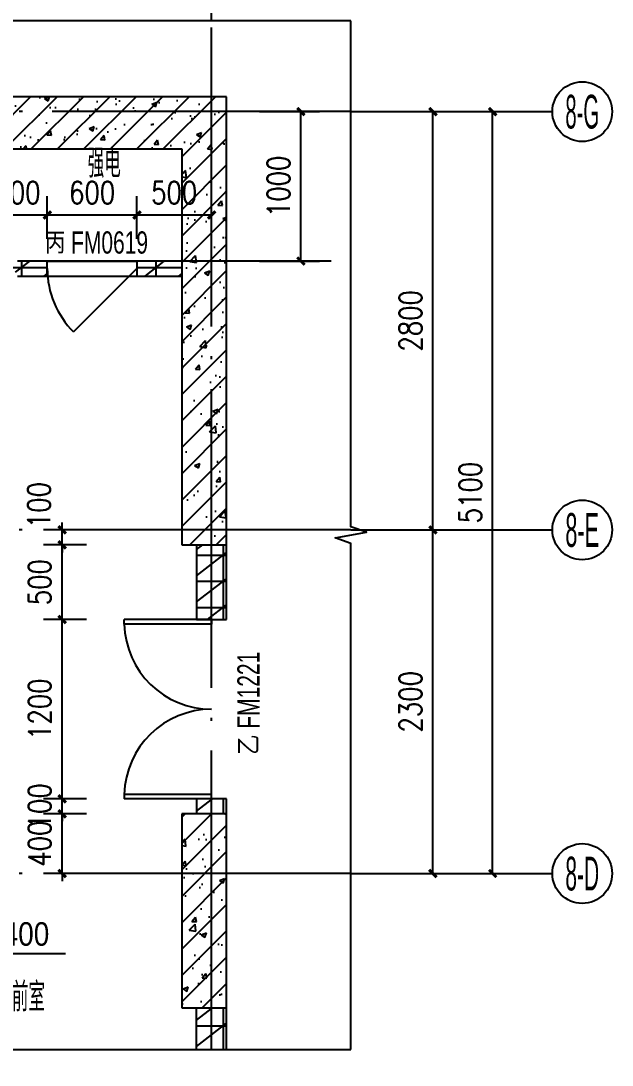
# Model space of a CAD drawing. Extents: x 718358 to 1668613, y -348838 to -159582.
# Drawn here: x 780269 to 784228, y -245089 to -238099 of the extents above; entities that cross this region are included whole.
import ezdxf
from ezdxf.enums import TextEntityAlignment as Align

# ---------------------------------------------------------------- set-up
doc = ezdxf.new("R2010")
doc.units = 0
doc.header["$LTSCALE"] = 1000
doc.linetypes.add('DOTE', pattern=[2.42, 2, -0.2, 0.02, -0.2])
for name, color, linetype in [('建-墙体', 2, 'Continuous'), ('建-尺寸', 73, 'Continuous'), ('建-影线', 8, 'Continuous'), ('建-房间名', 7, 'Continuous'), ('建-柱子', 6, 'Continuous'), ('建-标高', 3, 'Continuous'), ('建-符号', 3, 'Continuous'), ('建-轴标', 3, 'Continuous'), ('建-轴网', 14, 'DOTE'), ('建-门', 4, 'Continuous'), ('建-门窗', 4, 'Continuous'), ('建-门窗-编号', 7, 'Continuous')]:
    doc.layers.add(name, color=color, linetype=linetype)
doc.styles.add('_TCH_AXIS', font='gt宽度调整.shx', dxfattribs={"bigfont": 'gt国标汉字.shx'})
doc.styles.add('_TCH_DIM', font='gt单线西文.shx', dxfattribs={"width": 0.8, "bigfont": 'gt单线中文.shx'})
doc.styles.add('_TCH_WINDOW', font='gt单线西文.shx', dxfattribs={"height": 3.5, "bigfont": 'gt单线中文.shx'})
doc.styles.add('DIM_FONT', font='SIMPLEX.shx', dxfattribs={"width": 0.8, "bigfont": 'GBCBIG.shx'})
doc.dimstyles.new('DIMN50', dxfattribs={"dimscale": 0.5, "dimtxt": 300, "dimasz": 100, "dimexe": 250, "dimexo": 300, "dimgap": 150, "dimtad": 1, "dimdec": 0, "dimzin": 0, "dimdsep": 46, "dimtxsty": 'DIM_FONT', "dimblk": 'ARCHTICK', "dimcen": 0.09, "dimdle": 1, "dimclrt": 7, "dimazin": 2, "dimtfac": 1, "dimtdec": 0, "dimtix": 1, "dimtmove": 2, "dimatfit": 3, "dimldrblk": 'ARCHTICK', "dimfxl": 1, "dimtolj": 1, "dimtzin": 0, "dimarcsym": 0})
pattern_1 = [(45, (0, 0), (-88.388348, 88.388348), []), (50, (0, 0), (358.63009, -31.37607), [37.5, -412.5]), (355, (0, 0), (-69.37567, 376.09607), [30, -330]), (100.4514, (29.9, -2.6), (289.25469, 344.71977), [31.8701, -350.57106]), (46.1842, (0, 100), (533.62052, -82.7595), [56.25, -618.75]), (96.6356, (44.47, 93.1), (467.33135, 487.05894), [47.80514, -525.8565]), (351.1842, (0, 100), (467.33097, 487.0593), [45, -495]), (21, (50, 75), (298.45353, -201.30945), [37.5, -412.5]), (326, (50, 75), (121.65767, 362.57502), [30, -330]), (71.4514, (74.87, 58.22), (420.11131, 161.26525), [31.8701, -350.57106]), (37.5, (0, 0), (6.079928, 166.446927), [0, -326, 0, -335, 0, -331.25]), (7.5, (0, 0), (131.53477, 197.205856), [0, -191, 0, -318.5, 0, -126.25]), (327.5, (-111.5, 0), (266.911218, -11.277436), [0, -125, 0, -390, 0, -517.5]), (317.5, (-161.5, 0), (291.593085, 50.05249), [0, -162.5, 0, -259, 0, -367.5])]
pattern_2 = [(0, (0, 0), (0, 175), []), (37.875, (200, 0), (-84.807639, 109.038328), []), (90, (200, 0), (-225, 1e-14), [])]

# ---------------------------------------------------------------- blocks, each defined once
blk = doc.blocks.new('_ArchTick')
at = {"color": 0, "linetype": 'ByBlock', "const_width": 0.4}
blk.add_lwpolyline([(-0.5, -0.5), (0.5, 0.5)], dxfattribs=at)
blk = doc.blocks.new('*D3003')
at = {"layer": 'Defpoints', "color": 0, "transparency": 16777216}
for p in [(780445.9, -239398.1), (780045.9, -239708.6), (780445.9, -239708.6)]:
    blk.add_point(p, dxfattribs=at)
at = {"layer": '建-尺寸', "color": 0, "lineweight": -2, "transparency": 16777216}
for p, q in [((780045.9, -239558.6), (780045.9, -239273.1)), ((780445.9, -239558.6), (780445.9, -239273.1)), ((780045.9, -239398.1), (779995.9, -239398.1)), ((780045.9, -239398.1), (780445.9, -239398.1)), ((780445.9, -239398.1), (780495.9, -239398.1))]:
    blk.add_line(p, q, dxfattribs=at)
at = {"layer": '建-尺寸', "color": 0, "lineweight": -2, "transparency": 16777216, "xscale": 50, "yscale": 50, "zscale": 50}
blk.add_blockref('_ArchTick', (780045.9, -239398.1), dxfattribs=at)
at = {"layer": '建-尺寸', "color": 0, "lineweight": -2, "transparency": 16777216, "xscale": 50, "yscale": 50, "zscale": 50, "rotation": 180}
blk.add_blockref('_ArchTick', (780445.9, -239398.1), dxfattribs=at)
at = {"layer": '建-尺寸', "color": 7, "transparency": 16777216, "insert": (780245.9, -239248.1), "char_height": 150, "attachment_point": 5, "style": 'DIM_FONT'}
blk.add_mtext('\\A1;400', dxfattribs=at)
blk = doc.blocks.new('*D3004')
at = {"layer": 'Defpoints', "color": 0, "transparency": 16777216}
for p in [(781045.9, -239398.1), (780445.9, -239708.6), (781045.9, -239708.6)]:
    blk.add_point(p, dxfattribs=at)
at = {"layer": '建-尺寸', "color": 0, "lineweight": -2, "transparency": 16777216}
for p, q in [((780445.9, -239558.6), (780445.9, -239273.1)), ((781045.9, -239558.6), (781045.9, -239273.1)), ((780445.4, -239398.1), (781046.4, -239398.1))]:
    blk.add_line(p, q, dxfattribs=at)
at = {"layer": '建-尺寸', "color": 0, "lineweight": -2, "transparency": 16777216, "xscale": 50, "yscale": 50, "zscale": 50, "rotation": 180}
blk.add_blockref('_ArchTick', (780445.9, -239398.1), dxfattribs=at)
at = {"layer": '建-尺寸', "color": 0, "lineweight": -2, "transparency": 16777216, "xscale": 50, "yscale": 50, "zscale": 50}
blk.add_blockref('_ArchTick', (781045.9, -239398.1), dxfattribs=at)
at = {"layer": '建-尺寸', "color": 7, "transparency": 16777216, "insert": (780745.9, -239248.1), "char_height": 150, "attachment_point": 5, "style": 'DIM_FONT'}
blk.add_mtext('\\A1;600', dxfattribs=at)
blk = doc.blocks.new('*D3005')
at = {"layer": 'Defpoints', "color": 0, "transparency": 16777216}
for p in [(781545.9, -239398.1), (781045.9, -239708.6), (781545.9, -239708.6)]:
    blk.add_point(p, dxfattribs=at)
at = {"layer": '建-尺寸', "color": 0, "lineweight": -2, "transparency": 16777216}
for p, q in [((781045.9, -239558.6), (781045.9, -239273.1)), ((781545.9, -239558.6), (781545.9, -239273.1)), ((781045.4, -239398.1), (781546.4, -239398.1))]:
    blk.add_line(p, q, dxfattribs=at)
at = {"layer": '建-尺寸', "color": 0, "lineweight": -2, "transparency": 16777216, "xscale": 50, "yscale": 50, "zscale": 50, "rotation": 180}
blk.add_blockref('_ArchTick', (781045.9, -239398.1), dxfattribs=at)
at = {"layer": '建-尺寸', "color": 0, "lineweight": -2, "transparency": 16777216, "xscale": 50, "yscale": 50, "zscale": 50}
blk.add_blockref('_ArchTick', (781545.9, -239398.1), dxfattribs=at)
at = {"layer": '建-尺寸', "color": 7, "transparency": 16777216, "insert": (781295.9, -239248.1), "char_height": 150, "attachment_point": 5, "style": 'DIM_FONT'}
blk.add_mtext('\\A1;500', dxfattribs=at)
blk = doc.blocks.new('*D3023')
at = {"layer": 'Defpoints', "color": 0, "transparency": 16777216}
for p in [(780545.6, -241506.3), (780858, -241506.3), (780858, -241606.3)]:
    blk.add_point(p, dxfattribs=at)
at = {"layer": '建-尺寸', "color": 0, "lineweight": -2, "transparency": 16777216}
for p, q in [((780545.6, -241506.3), (780545.6, -241456.3)), ((780708, -241506.3), (780420.6, -241506.3)), ((780545.6, -241606.3), (780545.6, -241506.3)), ((780708, -241606.3), (780420.6, -241606.3)), ((780545.6, -241606.3), (780545.6, -241656.3))]:
    blk.add_line(p, q, dxfattribs=at)
at = {"layer": '建-尺寸', "color": 0, "lineweight": -2, "transparency": 16777216, "xscale": 50, "yscale": 50, "zscale": 50}
for p, rotation in [((780545.6, -241506.3), 270), ((780545.6, -241606.3), 90)]:
    blk.add_blockref('_ArchTick', p, dxfattribs=dict(at, rotation=rotation))
at = {"layer": '建-尺寸', "color": 7, "transparency": 16777216, "insert": (780390.6, -241339.8), "char_height": 150, "attachment_point": 5, "rotation": 90, "style": 'DIM_FONT'}
blk.add_mtext('\\A1;100', dxfattribs=at)
blk = doc.blocks.new('*D3024')
at = {"layer": 'Defpoints', "color": 0, "transparency": 16777216}
for p in [(780545.6, -241606.3), (780858, -241606.3), (780858, -242106.3)]:
    blk.add_point(p, dxfattribs=at)
at = {"layer": '建-尺寸', "color": 0, "lineweight": -2, "transparency": 16777216}
for p, q in [((780708, -241606.3), (780420.6, -241606.3)), ((780545.6, -242106.8), (780545.6, -241605.8)), ((780708, -242106.3), (780420.6, -242106.3))]:
    blk.add_line(p, q, dxfattribs=at)
at = {"layer": '建-尺寸', "color": 0, "lineweight": -2, "transparency": 16777216, "xscale": 50, "yscale": 50, "zscale": 50}
for p, rotation in [((780545.6, -241606.3), 90), ((780545.6, -242106.3), 270)]:
    blk.add_blockref('_ArchTick', p, dxfattribs=dict(at, rotation=rotation))
at = {"layer": '建-尺寸', "color": 7, "transparency": 16777216, "insert": (780395.6, -241856.3), "char_height": 150, "attachment_point": 5, "rotation": 90, "style": 'DIM_FONT'}
blk.add_mtext('\\A1;500', dxfattribs=at)
blk = doc.blocks.new('*D3025')
at = {"layer": 'Defpoints', "color": 0, "transparency": 16777216}
for p in [(780545.6, -242106.3), (780858, -242106.3), (780858, -243306.3)]:
    blk.add_point(p, dxfattribs=at)
at = {"layer": '建-尺寸', "color": 0, "lineweight": -2, "transparency": 16777216}
for p, q in [((780708, -242106.3), (780420.6, -242106.3)), ((780545.6, -243306.8), (780545.6, -242105.8)), ((780708, -243306.3), (780420.6, -243306.3))]:
    blk.add_line(p, q, dxfattribs=at)
at = {"layer": '建-尺寸', "color": 0, "lineweight": -2, "transparency": 16777216, "xscale": 50, "yscale": 50, "zscale": 50}
for p, rotation in [((780545.6, -242106.3), 90), ((780545.6, -243306.3), 270)]:
    blk.add_blockref('_ArchTick', p, dxfattribs=dict(at, rotation=rotation))
at = {"layer": '建-尺寸', "color": 7, "transparency": 16777216, "insert": (780395.6, -242706.3), "char_height": 150, "attachment_point": 5, "rotation": 90, "style": 'DIM_FONT'}
blk.add_mtext('\\A1;1200', dxfattribs=at)
blk = doc.blocks.new('*D3026')
at = {"layer": 'Defpoints', "color": 0, "transparency": 16777216}
for p in [(780545.6, -243306.3), (780858, -243306.3), (780858, -243406.3)]:
    blk.add_point(p, dxfattribs=at)
at = {"layer": '建-尺寸', "color": 0, "lineweight": -2, "transparency": 16777216}
for p, q in [((780708, -243306.3), (780420.6, -243306.3)), ((780545.6, -243306.3), (780545.6, -243256.3)), ((780545.6, -243406.3), (780545.6, -243306.3)), ((780708, -243406.3), (780420.6, -243406.3)), ((780545.6, -243406.3), (780545.6, -243456.3))]:
    blk.add_line(p, q, dxfattribs=at)
at = {"layer": '建-尺寸', "color": 0, "lineweight": -2, "transparency": 16777216, "xscale": 50, "yscale": 50, "zscale": 50}
for p, rotation in [((780545.6, -243306.3), 270), ((780545.6, -243406.3), 90)]:
    blk.add_blockref('_ArchTick', p, dxfattribs=dict(at, rotation=rotation))
at = {"layer": '建-尺寸', "color": 7, "transparency": 16777216, "insert": (780395.6, -243356.3), "char_height": 150, "attachment_point": 5, "rotation": 90, "style": 'DIM_FONT'}
blk.add_mtext('\\A1;100', dxfattribs=at)
blk = doc.blocks.new('*D3027')
at = {"layer": 'Defpoints', "color": 0, "transparency": 16777216}
for p in [(780545.6, -243406.3), (780858, -243406.3), (780858, -243806.3)]:
    blk.add_point(p, dxfattribs=at)
at = {"layer": '建-尺寸', "color": 0, "lineweight": -2, "transparency": 16777216}
for p, q in [((780545.6, -243406.3), (780545.6, -243356.3)), ((780708, -243406.3), (780420.6, -243406.3)), ((780545.6, -243806.3), (780545.6, -243406.3)), ((780708, -243806.3), (780420.6, -243806.3)), ((780545.6, -243806.3), (780545.6, -243856.3))]:
    blk.add_line(p, q, dxfattribs=at)
at = {"layer": '建-尺寸', "color": 0, "lineweight": -2, "transparency": 16777216, "xscale": 50, "yscale": 50, "zscale": 50}
for p, rotation in [((780545.6, -243406.3), 270), ((780545.6, -243806.3), 90)]:
    blk.add_blockref('_ArchTick', p, dxfattribs=dict(at, rotation=rotation))
at = {"layer": '建-尺寸', "color": 7, "transparency": 16777216, "insert": (780395.6, -243606.3), "char_height": 150, "attachment_point": 5, "rotation": 90, "style": 'DIM_FONT'}
blk.add_mtext('\\A1;400', dxfattribs=at)
blk = doc.blocks.new('*D3253')
at = {"layer": 'Defpoints', "color": 0, "transparency": 16777216}
for p in [(783053.7, -238706.3), (783428.1, -238706.3), (783053.7, -243806.3)]:
    blk.add_point(p, dxfattribs=at)
at = {"layer": '建-尺寸', "color": 0, "lineweight": -2, "transparency": 16777216}
for p, q in [((783203.7, -238706.3), (783553.1, -238706.3)), ((783428.1, -243806.8), (783428.1, -238705.8)), ((783203.7, -243806.3), (783553.1, -243806.3))]:
    blk.add_line(p, q, dxfattribs=at)
at = {"layer": '建-尺寸', "color": 0, "lineweight": -2, "transparency": 16777216, "xscale": 50, "yscale": 50, "zscale": 50}
for p, rotation in [((783428.1, -238706.3), 90), ((783428.1, -243806.3), 270)]:
    blk.add_blockref('_ArchTick', p, dxfattribs=dict(at, rotation=rotation))
at = {"layer": '建-尺寸', "color": 7, "transparency": 16777216, "insert": (783278.1, -241256.3), "char_height": 150, "attachment_point": 5, "rotation": 90, "style": 'DIM_FONT'}
blk.add_mtext('\\A1;5100', dxfattribs=at)
blk = doc.blocks.new('*D3254')
at = {"layer": 'Defpoints', "color": 0, "transparency": 16777216}
for p in [(782478.1, -238706.3), (783028.1, -238706.3), (782478.1, -241506.3)]:
    blk.add_point(p, dxfattribs=at)
at = {"layer": '建-尺寸', "color": 0, "lineweight": -2, "transparency": 16777216}
for p, q in [((782628.1, -238706.3), (783153.1, -238706.3)), ((783028.1, -241506.8), (783028.1, -238705.8)), ((782628.1, -241506.3), (783153.1, -241506.3))]:
    blk.add_line(p, q, dxfattribs=at)
at = {"layer": '建-尺寸', "color": 0, "lineweight": -2, "transparency": 16777216, "xscale": 50, "yscale": 50, "zscale": 50}
for p, rotation in [((783028.1, -238706.3), 90), ((783028.1, -241506.3), 270)]:
    blk.add_blockref('_ArchTick', p, dxfattribs=dict(at, rotation=rotation))
at = {"layer": '建-尺寸', "color": 7, "transparency": 16777216, "insert": (782878.1, -240106.3), "char_height": 150, "attachment_point": 5, "rotation": 90, "style": 'DIM_FONT'}
blk.add_mtext('\\A1;2800', dxfattribs=at)
blk = doc.blocks.new('*D3255')
at = {"layer": 'Defpoints', "color": 0, "transparency": 16777216}
for p in [(782478.1, -241506.3), (783028.1, -241506.3), (782478.1, -243806.3)]:
    blk.add_point(p, dxfattribs=at)
at = {"layer": '建-尺寸', "color": 0, "lineweight": -2, "transparency": 16777216}
for p, q in [((782628.1, -241506.3), (783153.1, -241506.3)), ((783028.1, -243806.8), (783028.1, -241505.8)), ((782628.1, -243806.3), (783153.1, -243806.3))]:
    blk.add_line(p, q, dxfattribs=at)
at = {"layer": '建-尺寸', "color": 0, "lineweight": -2, "transparency": 16777216, "xscale": 50, "yscale": 50, "zscale": 50}
for p, rotation in [((783028.1, -241506.3), 90), ((783028.1, -243806.3), 270)]:
    blk.add_blockref('_ArchTick', p, dxfattribs=dict(at, rotation=rotation))
at = {"layer": '建-尺寸', "color": 7, "transparency": 16777216, "insert": (782878.1, -242656.3), "char_height": 150, "attachment_point": 5, "rotation": 90, "style": 'DIM_FONT'}
blk.add_mtext('\\A1;2300', dxfattribs=at)
blk = doc.blocks.new('*D3343')
at = {"layer": 'Defpoints', "color": 0, "transparency": 16777216}
for p in [(781717.1, -238706.3), (782143.9, -238706.3), (781717.1, -239706.5)]:
    blk.add_point(p, dxfattribs=at)
at = {"layer": '建-尺寸', "color": 0, "lineweight": -2, "transparency": 16777216}
for p, q in [((781867.1, -238706.3), (782268.9, -238706.3)), ((782143.9, -239707), (782143.9, -238705.8)), ((781867.1, -239706.5), (782268.9, -239706.5))]:
    blk.add_line(p, q, dxfattribs=at)
at = {"layer": '建-尺寸', "color": 0, "lineweight": -2, "transparency": 16777216, "xscale": 50, "yscale": 50, "zscale": 50}
for p, rotation in [((782143.9, -238706.3), 90), ((782143.9, -239706.5), 270)]:
    blk.add_blockref('_ArchTick', p, dxfattribs=dict(at, rotation=rotation))
at = {"layer": '建-尺寸', "color": 7, "transparency": 16777216, "insert": (781993.9, -239206.4), "char_height": 150, "attachment_point": 5, "rotation": 90, "style": 'DIM_FONT'}
blk.add_mtext('\\A1;1000', dxfattribs=at)

msp = doc.modelspace()

# ---------------------------------------------------------------- hatches: boundary and pattern name
at = {"layer": '建-影线'}
h = msp.add_hatch(dxfattribs=at)
h.set_pattern_fill('钢筋混凝土', color=256, scale=50, style=0)
h.set_pattern_definition(pattern_1)
h.paths.add_polyline_path([(781345.9, -238956.3), (781345.9, -241606.3), (781645.9, -241606.3), (781645.9, -238606.3), (779145.9, -238606.3), (779145.9, -238956.3)])
h = msp.add_hatch(dxfattribs=at)
h.set_pattern_fill('空心砖', color=256, scale=50, style=0)
h.set_pattern_definition(pattern_2)
h.paths.add_polyline_path([(780245.9, -239806.5), (780445.9, -239806.5), (780445.9, -239706.5), (780245.9, -239706.5), (780212.6, -239739.9)])
h = msp.add_hatch(dxfattribs=at)
h.set_pattern_fill('空心砖', color=256, scale=50, style=0)
h.set_pattern_definition(pattern_2)
h.paths.add_polyline_path([(781345.9, -239706.5), (781045.9, -239706.5), (781045.9, -239806.5), (781345.9, -239806.5)])
h = msp.add_hatch(dxfattribs=at)
h.set_pattern_fill('空心砖', color=256, scale=50, style=0)
h.set_pattern_definition(pattern_2)
h.paths.add_polyline_path([(781645.9, -241606.3), (781445.9, -241606.3), (781445.9, -242106.3), (781645.9, -242106.3)])
h = msp.add_hatch(dxfattribs=at)
h.set_pattern_fill('空心砖', color=256, scale=50, style=0)
h.set_pattern_definition(pattern_2)
h.paths.add_polyline_path([(781445.9, -243406.3), (781645.9, -243406.3), (781645.9, -243306.3), (781445.9, -243306.3)])
h = msp.add_hatch(dxfattribs=at)
h.set_pattern_fill('钢筋混凝土', color=256, scale=50, style=0)
h.set_pattern_definition(pattern_1)
h.paths.add_polyline_path([(781645.9, -243406.3), (781345.9, -243406.3), (781345.9, -244706.3), (781645.9, -244706.3)])
h = msp.add_hatch(dxfattribs=at)
h.set_pattern_fill('空心砖', color=256, scale=50, style=0)
h.set_pattern_definition(pattern_2)
h.paths.add_polyline_path([(781645.9, -244706.3), (781445.9, -244706.3), (781445.9, -244983.7), (781645.9, -244983.7)])

# ---------------------------------------------------------------- linework, layer by layer
at = {"layer": '建-墙体'}
for p, q in [((780445.9, -239706.5), (780245.9, -239706.5)), ((780445.9, -239806.5), (780445.9, -239706.5)), ((781345.9, -239706.5), (781045.9, -239706.5)), ((781045.9, -239706.5), (781045.9, -239806.5)), ((780245.9, -239806.5), (780445.9, -239806.5)), ((781045.9, -239806.5), (781345.9, -239806.5)), ((781445.9, -241606.3), (781445.9, -242106.3)), ((781645.9, -242106.3), (781645.9, -241606.3)), ((781445.9, -242106.3), (781645.9, -242106.3)), ((781645.9, -243306.3), (781445.9, -243306.3)), ((781445.9, -243306.3), (781445.9, -243406.3)), ((781645.9, -243406.3), (781645.9, -243306.3)), ((781445.9, -244983.7), (781445.9, -244706.3)), ((781645.9, -244983.7), (781645.9, -244706.3))]:
    msp.add_line(p, q, dxfattribs=at)
at = {"layer": '建-柱子'}
for p, q in [((781645.9, -238606.3), (779145.9, -238606.3)), ((781645.9, -241606.3), (781645.9, -238606.3)), ((779145.9, -238956.3), (781345.9, -238956.3)), ((781345.9, -238956.3), (781345.9, -241606.3)), ((781345.9, -241606.3), (781645.9, -241606.3)), ((781645.9, -243406.3), (781345.9, -243406.3)), ((781345.9, -243406.3), (781345.9, -244706.3)), ((781645.9, -244706.3), (781645.9, -243406.3)), ((781345.9, -244706.3), (781645.9, -244706.3))]:
    msp.add_line(p, q, dxfattribs=at)
at = {"layer": '建-标高'}
msp.add_line((779944.2, -244342), (780567.5, -244342), dxfattribs=at)
at = {"layer": '建-符号'}
for points in [[(782478.1, -238098.8), (776066.8, -238098.8), (776028.5, -238203.8), (775991.5, -237993.8), (775954.3, -238098.8), (769543, -238098.8)], [(782478.1, -244983.7), (782478.1, -241597.5), (782373.1, -241559.3), (782583.1, -241522.3), (782478.1, -241485), (782478.1, -238098.8)], [(769543, -244983.7), (775954.3, -244983.7), (775992.5, -244878.7), (776029.5, -245088.7), (776066.8, -244983.7), (782478.1, -244983.7)]]:
    msp.add_lwpolyline(points, dxfattribs=at)
at = {"layer": '建-轴标'}
for p, q in [((781545.9, -238098.8), (781546.4, -236348.6)), ((782478.1, -238706.3), (783828.1, -238706.3)), ((782478.1, -241506.3), (783828.1, -241506.3)), ((782478.1, -243806.3), (783828.1, -243806.3))]:
    msp.add_line(p, q, dxfattribs=at)
for centre in [(784028.1, -238706.3), (784028.1, -241506.3), (784028.1, -243806.3)]:
    msp.add_circle(centre, 200, dxfattribs=at)
at = {"layer": '建-轴网'}
for p, q in [((781545.9, -244983.7), (781545.9, -238098.8)), ((782478.1, -238706.3), (769543, -238706.3)), ((782345.9, -239706.5), (779245.9, -239706.5)), ((782478.1, -241506.3), (769543, -241506.3)), ((782478.1, -243806.3), (769543, -243806.3))]:
    msp.add_line(p, q, dxfattribs=at)
at = {"layer": '建-门'}
for p, q in [((780445.9, -239706.5), (781045.9, -239706.5)), ((780445.9, -239806.5), (781045.9, -239806.5)), ((781045.9, -239756.5), (780621.7, -240180.8))]:
    msp.add_line(p, q, dxfattribs=at)
msp.add_arc((781045.9, -239756.5), 600, 180, 225, dxfattribs=at)
at = {"layer": '建-门窗'}
for p, q in [((781545.9, -242106.3), (780960.9, -242106.3)), ((780960.9, -242136.3), (780960.9, -242106.3)), ((781545.9, -242106.3), (781545.9, -242136.3)), ((781545.9, -242136.3), (780960.9, -242136.3)), ((781545.9, -243276.3), (780960.9, -243276.3)), ((780960.9, -243276.3), (780960.9, -243306.3)), ((781545.9, -243306.3), (780960.9, -243306.3)), ((781545.9, -243306.3), (781545.9, -243276.3))]:
    msp.add_line(p, q, dxfattribs=at)
for centre, start, end in [((781545.9, -242121.3), 181.46928, 270), ((781545.9, -243291.3), 90, 178.53072)]:
    msp.add_arc(centre, 585, start, end, dxfattribs=at)

# ---------------------------------------------------------------- texts
at = {"layer": '建-房间名', "style": 'DIM_FONT', "width": 0.8}
for s, p in [('强电', (780716, -239148.6)), ('合用前室', (779986.4, -244729))]:
    msp.add_text(s, height=192.91, dxfattribs=at).set_placement(p)
at = {"layer": '建-标高', "style": '_TCH_DIM', "width": 0.888889}
msp.add_text('-5.400', height=157.5, dxfattribs=at).set_placement((779928.5, -244289.5))
at = {"layer": '建-轴标', "style": '_TCH_AXIS'}
for s, width, p, p2 in [('8-G', 0.344262, (783914.9, -238819.5), (784141.2, -238819.5)), ('8-E', 0.355932, (783914.9, -241619.5), (784141.2, -241619.5)), ('8-D', 0.35, (783914.9, -243919.5), (784141.2, -243919.5))]:
    msp.add_text(s, height=226.27, dxfattribs=dict(at, width=width)).set_placement(p, p2, align=Align.FIT)
at = {"layer": '建-门窗-编号', "style": '_TCH_WINDOW'}
for s, rotation, p in [('丙', 0, (780430.4, -239656.5)), ('乙', 90, (781866.9, -243011.8))]:
    msp.add_text(s, height=143.3, rotation=rotation, dxfattribs=at).set_placement(p)
at = {"layer": '建-门窗-编号', "style": '_TCH_WINDOW', "width": 0.705882}
for s, rotation, p in [('FM0619', 0, (780605.4, -239656.5)), ('FM1221', 90, (781866.9, -242836.8))]:
    msp.add_text(s, height=148.75, rotation=rotation, dxfattribs=at).set_placement(p)

# ---------------------------------------------------------------- dimensions: what is measured, and where the dimension line sits
at = {"layer": '建-尺寸'}
for p1, p2, distance, picture, middle in [((781717.1, -239706.5), (781717.1, -238706.3), -426.7, '*D3343', (781993.9, -239206.4)), ((782478.1, -241506.3), (782478.1, -238706.3), -550, '*D3254', (782878.1, -240106.3)), ((783053.7, -243806.3), (783053.7, -238706.3), -374.3, '*D3253', (783278.1, -241256.3)), ((780045.9, -239708.6), (780445.9, -239708.6), 310.5, '*D3003', (780245.9, -239248.1)), ((780445.9, -239708.6), (781045.9, -239708.6), 310.5, '*D3004', (780745.9, -239248.1)), ((781045.9, -239708.6), (781545.9, -239708.6), 310.5, '*D3005', (781295.9, -239248.1)), ((782478.1, -243806.3), (782478.1, -241506.3), -550, '*D3255', (782878.1, -242656.3)), ((780858, -242106.3), (780858, -241606.3), 312.4, '*D3024', (780395.6, -241856.3)), ((780858, -243306.3), (780858, -242106.3), 312.4, '*D3025', (780395.6, -242706.3)), ((780858, -243406.3), (780858, -243306.3), 312.4, '*D3026', (780395.6, -243356.3)), ((780858, -243806.3), (780858, -243406.3), 312.4, '*D3027', (780395.6, -243606.3))]:
    dim = msp.add_aligned_dim(p1=p1, p2=p2, distance=distance, dimstyle='DIMN50', dxfattribs=at)
    dim.commit()
    dim.dimension.update_dxf_attribs({"geometry": picture, "text_midpoint": middle})
dim = msp.add_linear_dim(base=(780545.6, -241506.3), p1=(780858, -241606.3), p2=(780858, -241506.3), angle=90, dimstyle='DIMN50', dxfattribs=at)
dim.commit()
dim.dimension.update_dxf_attribs({"geometry": '*D3023', "text_midpoint": (780390.6, -241339.8), "dimtype": 161})

doc.saveas('drawing.dxf')
